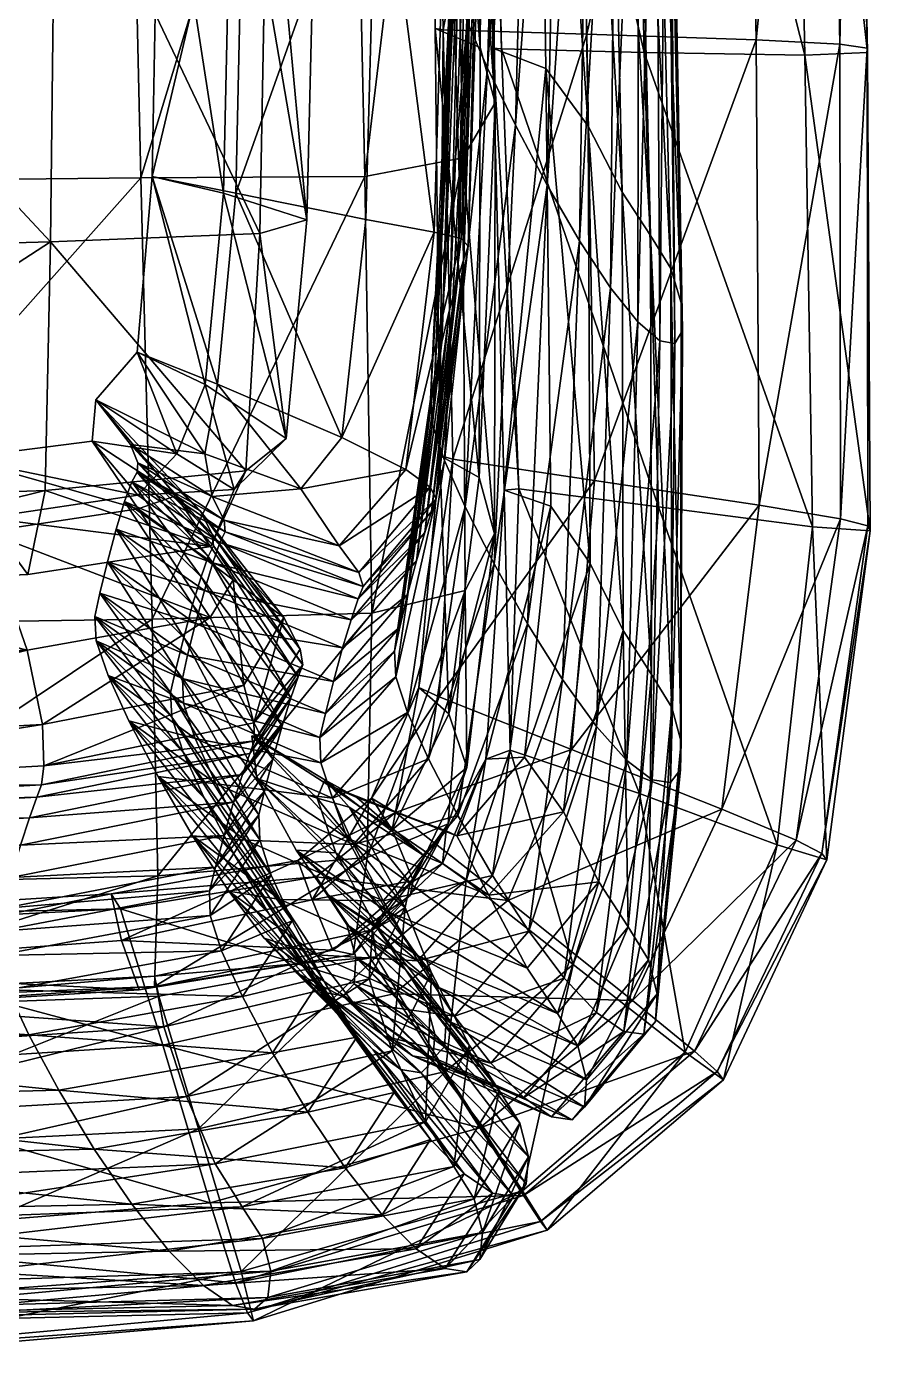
# Model space of a CAD drawing. Header units: centimetres. Extents: x -242 to 242, y -202 to 202.
# Drawn here: x 227.48 to 238.12, y -199.47 to -182.65 of the extents above; entities that cross this region are included whole.
import ezdxf

# ---------------------------------------------------------------- set-up
doc = ezdxf.new("R2010")
doc.units = ezdxf.units.CM
doc.layers.add('Box064', color=7, linetype='Continuous', true_color=0x94b11b)

msp = doc.modelspace()

# ---------------------------------------------------------------- meshes
at = {"layer": 'Box064', "color": 224, "true_color": 0x8a086e}
mesh = msp.add_polyface(dxfattribs=at)
corners = [(222.845, -171.303, -172.034), (222.744, -179.961, -172.074), (227.843, -179.838, -172.006), (227.944, -171.18, -171.958), (230.522, -179.78, -171.66), (230.623, -171.122, -171.608), (231.144, -179.724, -170.838), (231.244, -171.107, -170.783), (223.019, -158.762, -171.968), (228.118, -158.639, -171.878), (228.922, -184.555, 201.883), (228.723, -175.888, 202.561), (231.557, -175.871, 200.821), (231.747, -184.535, 200.428), (232.809, -175.646, 199.35), (223.738, -184.609, 203.32), (223.526, -175.938, 204.452), (231.308, -163.327, 201.112), (228.473, -163.341, 202.996), (232.604, -163.105, 199.549), (223.274, -163.39, 205.082), (233.262, -174.972, 198.268), (233.391, -183.606, 198.25), (233.101, -174.301, 197.594), (233.201, -182.909, 197.71), (233.234, -179.878, -161.779), (233.186, -180.036, -153.775), (233.305, -171.378, -153.719), (233.14, -179.797, -166.704), (233.344, -171.22, -161.723), (233.246, -171.14, -166.648), (232.786, -179.763, -169.355), (232.889, -171.106, -169.3), (232.005, -171.101, -170.015), (231.905, -179.719, -170.071), (232.947, -181.088, -110.351), (232.878, -181.499, -92.641), (233.081, -172.841, -92.585), (233.124, -172.431, -110.295), (233.031, -180.661, -127.091), (233.184, -172.004, -127.035), (233.114, -180.304, -141.889), (233.248, -171.646, -141.833), (233.289, -173.926, -39.453), (233.126, -173.472, -57.164), (232.88, -182.13, -57.22), (232.842, -181.807, -74.93), (233.069, -173.15, -74.874), (233.188, -162.434, 198.426), (233.397, -159.889, -110.201), (233.388, -160.3, -92.491), (233.409, -160.608, -74.78), (233.488, -160.931, -57.07), (232.511, -174.089, 197.347), (232.632, -182.671, 197.52), (232.576, -174.089, 197.369), (232.598, -161.564, 197.475), (232.649, -161.559, 197.491), (232.733, -182.684, 197.55), (234.377, -174.055, 197.503), (230.075, -179.609, -169.342), (229.157, -179.535, -168.387), (229.248, -171.119, -168.324), (230.17, -171.112, -169.282), (229.423, -158.658, -168.236), (230.231, -179.607, -169.189), (230.326, -171.11, -169.129), (230.5, -158.623, -169.04)]
mesh.append_faces([[corners[k] for k in face] for face in [(0, 1, 2), (2, 3, 0), (4, 5, 3), (3, 2, 4), (5, 4, 6), (6, 7, 5), (8, 0, 3), (9, 3, 5), (10, 11, 12), (13, 12, 14), (15, 16, 11), (17, 12, 11), (11, 18, 17), (12, 17, 19), (19, 14, 12), (16, 20, 18), (18, 11, 16), (14, 21, 22), (21, 23, 24), (25, 26, 27), (28, 25, 29), (29, 30, 28), (31, 32, 33), (33, 34, 31), (32, 31, 28), (28, 30, 32), (35, 36, 37), (37, 38, 35), (39, 35, 38), (38, 40, 39), (41, 39, 40), (40, 42, 41), (26, 41, 42), (43, 44, 45), (46, 45, 44), (44, 47, 46), (36, 46, 47), (47, 37, 36), (23, 21, 48), (21, 14, 19), (40, 38, 49), (38, 37, 50), (37, 47, 51), (47, 44, 52), (24, 23, 53), (54, 53, 55), (56, 53, 23), (57, 55, 53), (58, 55, 59), (60, 61, 62), (62, 63, 60), (6, 60, 63), (63, 7, 6), (63, 62, 64), (65, 34, 33), (33, 66, 65), (61, 65, 66), (66, 62, 61), (62, 66, 67)]], dxfattribs={"vtx2": -1, "color": 224})
mesh = msp.add_polyface(dxfattribs=at)
corners = [(234.589, -176.689, 31.388), (234.229, -175.986, 13.678), (234.045, -184.644, 13.622), (233.867, -175.229, -4.032), (233.646, -183.887, -4.088), (233.541, -174.511, -21.743), (233.296, -183.169, -21.799), (234.183, -162.688, -3.938), (234.489, -163.445, 13.772), (234.779, -164.148, 31.483), (235.03, -164.741, 49.193), (234.923, -177.282, 49.099), (233.91, -174.526, 191.049), (234.417, -175.247, 187.617), (234.564, -183.903, 187.673), (234.803, -176.075, 180.71), (234.993, -184.732, 180.682), (233.305, -171.378, -153.719), (233.344, -171.22, -161.723), (233.234, -179.878, -161.779), (233.248, -171.646, -141.833), (233.186, -180.036, -153.775), (233.289, -173.926, -39.453), (233.036, -182.583, -39.509), (234.385, -162.701, 187.733), (234.58, -163.533, 180.81), (234.061, -161.979, 191.182), (235.276, -164.931, 137.745), (235.372, -165.28, 120.035), (235.595, -177.821, 119.941), (235.547, -177.473, 137.651), (235.103, -164.499, 154.485), (235.398, -177.04, 154.391), (234.845, -164.082, 169.283), (235.14, -176.624, 169.189), (235.223, -165.17, 66.903), (235.205, -177.711, 66.809), (235.348, -165.412, 84.614), (235.419, -177.953, 84.52), (235.397, -165.444, 102.324), (235.551, -177.986, 102.23), (233.246, -171.14, -166.648), (233.531, -158.679, -161.629), (233.503, -158.837, -153.625), (233.464, -159.105, -141.739), (233.184, -172.004, -127.035), (233.426, -159.462, -126.941), (233.126, -173.472, -57.164), (233.656, -161.384, -39.359), (233.894, -161.97, -21.649), (237.739, -182.866, 196.596), (237.575, -174.025, 196.436), (237.925, -174.059, 195.16), (236.684, -182.813, 197.486), (236.512, -174.023, 197.332), (238.074, -161.503, 193.969), (237.918, -174.12, 193.847), (237.288, -161.588, 192.917), (237.115, -174.191, 192.794), (233.209, -174.296, 192.147), (233.41, -161.757, 192.285), (233.277, -174.294, 192.149), (233.362, -182.919, 192.301), (233.471, -182.925, 192.299), (233.464, -161.753, 192.285), (235.073, -174.254, 192.296), (235.254, -161.684, 192.426), (235.272, -182.971, 192.464), (237.3, -183.005, 192.981), (234.549, -182.741, 197.672), (234.377, -174.055, 197.503), (234.44, -161.495, 197.632), (232.576, -174.089, 197.369), (236.578, -161.427, 197.469), (238.087, -182.974, 194.033), (238.084, -182.916, 195.334), (237.668, -161.412, 196.57), (238.053, -161.441, 195.286)]
mesh.append_faces([[corners[k] for k in face] for face in [(0, 1, 2), (1, 3, 4), (3, 5, 6), (5, 3, 7), (8, 7, 3), (3, 1, 8), (9, 8, 1), (1, 0, 9), (10, 9, 0), (0, 11, 10), (12, 13, 14), (13, 15, 16), (17, 18, 19), (20, 17, 21), (5, 22, 23), (24, 25, 15), (15, 13, 24), (13, 12, 26), (27, 28, 29), (29, 30, 27), (31, 27, 30), (30, 32, 31), (33, 31, 32), (32, 34, 33), (25, 33, 34), (34, 15, 25), (35, 10, 11), (11, 36, 35), (37, 35, 36), (36, 38, 37), (39, 37, 38), (38, 40, 39), (28, 39, 40), (40, 29, 28), (41, 18, 42), (18, 17, 43), (17, 20, 44), (20, 45, 46), (47, 22, 48), (22, 5, 49), (50, 51, 52), (53, 54, 51), (55, 56, 52), (57, 58, 56), (26, 12, 59), (60, 59, 61), (62, 59, 12), (63, 61, 59), (64, 61, 65), (66, 65, 58), (67, 65, 61), (68, 58, 65), (69, 70, 54), (71, 70, 72), (73, 54, 70), (74, 56, 58), (75, 52, 56), (76, 51, 54), (77, 52, 51)]], dxfattribs={"vtx2": -1, "color": 224})
mesh = msp.add_polyface(dxfattribs=at)
corners = [(234.454, -185.347, 31.332), (234.845, -185.94, 49.043), (234.923, -177.282, 49.099), (234.589, -176.689, 31.388), (234.045, -184.644, 13.622), (233.646, -183.887, -4.088), (233.296, -183.169, -21.799), (233.014, -188.705, -21.827), (233.378, -189.423, -4.117), (234.229, -175.986, 13.678), (233.867, -175.229, -4.032), (233.391, -183.606, 198.25), (233.201, -182.909, 197.71), (233.19, -188.332, 197.885), (232.981, -184.301, 199.152), (233.381, -189.043, 198.222), (232.809, -175.646, 199.35), (233.262, -174.972, 198.268), (234.564, -183.903, 187.673), (234.993, -184.732, 180.682), (235.007, -190.265, 180.693), (234.031, -183.172, 191.186), (234.589, -189.42, 187.8), (233.91, -174.526, 191.049), (234.417, -175.247, 187.617), (235.35, -185.281, 169.133), (234.803, -176.075, 180.71), (235.14, -176.624, 169.189), (235.607, -185.698, 154.335), (235.398, -177.04, 154.391), (235.739, -186.13, 137.595), (235.547, -177.473, 137.651), (235.753, -186.479, 119.885), (235.595, -177.821, 119.941), (235.659, -186.643, 102.174), (235.551, -177.986, 102.23), (235.467, -186.611, 84.464), (235.419, -177.953, 84.52), (235.189, -186.369, 66.753), (235.205, -177.711, 66.809), (233.234, -179.878, -161.779), (233.14, -179.797, -166.704), (232.964, -185.32, -166.719), (233.051, -185.416, -161.807), (233.186, -180.036, -153.775), (232.997, -185.575, -153.804), (233.114, -180.304, -141.889), (233.036, -182.583, -39.509), (233.541, -174.511, -21.743), (232.88, -182.13, -57.22), (233.289, -173.926, -39.453), (237.925, -174.059, 195.16), (238.084, -182.916, 195.334), (237.739, -182.866, 196.596), (237.748, -188.855, 196.875), (236.721, -188.683, 197.753), (236.684, -182.813, 197.486), (237.575, -174.025, 196.436), (233.362, -182.919, 192.301), (233.504, -188.493, 192.556), (233.691, -188.475, 192.538), (233.471, -182.925, 192.299), (233.209, -174.296, 192.147), (233.277, -174.294, 192.149), (235.272, -182.971, 192.464), (235.452, -188.704, 192.74), (237.394, -188.956, 193.3), (237.3, -183.005, 192.981), (235.073, -174.254, 192.296), (234.549, -182.741, 197.672), (234.645, -188.372, 197.95), (232.856, -188.102, 197.837), (232.733, -182.684, 197.55), (234.377, -174.055, 197.503), (236.512, -174.023, 197.332), (237.115, -174.191, 192.794), (238.087, -182.974, 194.033), (238.124, -189.007, 194.355), (238.092, -188.944, 195.636), (237.918, -174.12, 193.847)]
mesh.append_faces([[corners[k] for k in face] for face in [(0, 1, 2), (2, 3, 0), (4, 0, 3), (5, 6, 7), (4, 5, 8), (5, 4, 9), (6, 5, 10), (11, 12, 13), (14, 11, 15), (11, 14, 16), (12, 11, 17), (18, 19, 20), (21, 18, 22), (18, 21, 23), (19, 18, 24), (25, 19, 26), (26, 27, 25), (28, 25, 27), (27, 29, 28), (30, 28, 29), (29, 31, 30), (32, 30, 31), (31, 33, 32), (34, 32, 33), (33, 35, 34), (36, 34, 35), (35, 37, 36), (38, 36, 37), (37, 39, 38), (1, 38, 39), (39, 2, 1), (40, 41, 42), (42, 43, 40), (44, 40, 43), (43, 45, 44), (46, 44, 45), (47, 6, 48), (49, 47, 50), (51, 52, 53), (54, 53, 52), (55, 56, 53), (57, 53, 56), (23, 21, 58), (59, 58, 21), (60, 61, 58), (62, 58, 61), (63, 61, 64), (65, 64, 61), (66, 67, 64), (68, 64, 67), (69, 70, 71), (71, 72, 69), (73, 69, 72), (74, 56, 69), (70, 69, 56), (75, 67, 76), (77, 76, 67), (78, 52, 76), (79, 76, 52)]], dxfattribs={"vtx2": -1, "color": 224})
mesh = msp.add_polyface(dxfattribs=at)
corners = [(222.744, -179.961, -172.074), (222.692, -185.499, -171.968), (227.779, -185.361, -171.907), (227.843, -179.838, -172.006), (222.662, -188.684, -171.595), (230.247, -188.25, -171.242), (230.421, -185.255, -171.573), (230.756, -187.84, -170.49), (231.016, -185.084, -170.77), (230.522, -179.78, -171.66), (231.144, -179.724, -170.838), (229.062, -190.12, 200.987), (228.922, -184.555, 201.883), (231.747, -184.535, 200.428), (231.557, -175.871, 200.821), (232.809, -175.646, 199.35), (232.981, -184.301, 199.152), (231.835, -190.045, 199.877), (228.723, -175.888, 202.561), (223.738, -184.609, 203.32), (223.909, -190.195, 201.919), (232.622, -185.238, -169.333), (232.786, -179.763, -169.355), (231.905, -179.719, -170.071), (231.761, -185.078, -170.019), (232.964, -185.32, -166.719), (233.14, -179.797, -166.704), (232.263, -188.232, -169.193), (231.455, -187.83, -169.786), (232.997, -185.575, -153.804), (233.051, -185.416, -161.807), (232.647, -188.602, -161.818), (232.572, -188.457, -166.692), (232.947, -181.088, -110.351), (233.031, -180.661, -127.091), (232.819, -186.2, -127.119), (232.718, -186.627, -110.379), (232.878, -181.499, -92.641), (232.631, -187.037, -92.669), (232.916, -185.843, -141.918), (233.114, -180.304, -141.889), (233.036, -182.583, -39.509), (232.88, -182.13, -57.22), (232.601, -187.667, -57.248), (232.751, -188.12, -39.538), (233.296, -183.169, -21.799), (232.842, -181.807, -74.93), (232.576, -187.345, -74.959), (232.632, -182.671, 197.52), (232.693, -188.054, 197.786), (233.19, -188.332, 197.885), (233.201, -182.909, 197.71), (232.511, -174.089, 197.347), (232.576, -174.089, 197.369), (232.733, -182.684, 197.55), (232.856, -188.102, 197.837), (229.732, -187.161, -169.093), (228.875, -186.753, -168.196), (229.062, -184.537, -168.365), (229.962, -184.747, -169.303), (230.075, -179.609, -169.342), (229.157, -179.535, -168.387), (230.231, -179.607, -169.189), (230.118, -184.746, -169.15), (229.888, -187.157, -168.94)]
mesh.append_faces([[corners[k] for k in face] for face in [(0, 1, 2), (2, 3, 0), (2, 1, 4), (5, 6, 2), (7, 8, 6), (6, 9, 3), (3, 2, 6), (9, 6, 8), (8, 10, 9), (11, 12, 13), (14, 13, 12), (15, 16, 13), (17, 13, 16), (18, 12, 19), (20, 19, 12), (21, 22, 23), (23, 24, 21), (22, 21, 25), (25, 26, 22), (25, 21, 27), (21, 24, 28), (29, 30, 31), (30, 25, 32), (33, 34, 35), (35, 36, 33), (37, 33, 36), (36, 38, 37), (29, 39, 40), (34, 40, 39), (39, 35, 34), (41, 42, 43), (43, 44, 41), (45, 41, 44), (46, 37, 38), (38, 47, 46), (42, 46, 47), (47, 43, 42), (48, 49, 50), (50, 51, 48), (52, 48, 51), (53, 54, 48), (49, 48, 54), (54, 55, 49), (56, 57, 58), (58, 59, 56), (59, 8, 7), (60, 10, 8), (8, 59, 60), (61, 60, 59), (59, 58, 61), (62, 61, 58), (58, 63, 62), (23, 62, 63), (63, 24, 23), (63, 64, 28), (28, 24, 63), (64, 63, 58), (58, 57, 64)]], dxfattribs={"vtx2": -1, "color": 224})
mesh = msp.add_polyface(dxfattribs=at)
corners = [(233.8, -190.179, 13.594), (233.378, -189.423, -4.117), (232.921, -192.599, -4.127), (233.014, -188.705, -21.827), (232.551, -191.883, -21.838), (234.454, -185.347, 31.332), (234.045, -184.644, 13.622), (234.24, -190.882, 31.304), (234.845, -185.94, 49.043), (234.668, -191.476, 49.015), (233.646, -183.887, -4.088), (233.763, -191.862, 191.589), (234.093, -188.693, 191.423), (234.589, -189.42, 187.8), (234.252, -192.55, 187.895), (235.007, -190.265, 180.693), (233.013, -189.757, 198.864), (233.381, -189.043, 198.222), (233.035, -191.991, 198.038), (232.806, -191.313, 197.922), (233.19, -188.332, 197.885), (233.391, -183.606, 198.25), (232.981, -184.301, 199.152), (234.564, -183.903, 187.673), (234.031, -183.172, 191.186), (235.35, -185.281, 169.133), (235.607, -185.698, 154.335), (235.62, -191.235, 154.307), (235.363, -190.819, 169.105), (234.993, -184.732, 180.682), (235.739, -186.13, 137.595), (235.753, -186.479, 119.885), (235.73, -192.015, 119.857), (235.739, -191.667, 137.567), (235.659, -186.643, 102.174), (235.467, -186.611, 84.464), (235.372, -192.147, 84.436), (235.603, -192.179, 102.146), (235.189, -186.369, 66.753), (235.053, -191.905, 66.725), (232.751, -188.12, -39.538), (233.296, -183.169, -21.799), (237.513, -193.075, 195.893), (238.092, -188.944, 195.636), (238.124, -189.007, 194.355), (237.575, -193.157, 194.639), (237.394, -188.956, 193.3), (238.084, -182.916, 195.334), (237.748, -188.855, 196.875), (237.739, -182.866, 196.596), (236.721, -188.683, 197.753), (233.504, -188.493, 192.556), (233.362, -182.919, 192.301), (233.691, -188.475, 192.538), (233.272, -191.885, 192.723), (233.579, -191.773, 192.669), (232.693, -188.054, 197.786), (233.471, -182.925, 192.299), (235.452, -188.704, 192.74), (235.272, -182.971, 192.464), (235.211, -192.321, 192.934), (236.949, -192.969, 193.573), (234.645, -188.372, 197.95), (234.353, -191.764, 198.151), (232.683, -191.1, 198.033), (232.856, -188.102, 197.837), (236.25, -192.519, 197.953), (236.684, -182.813, 197.486), (237.188, -192.909, 197.099), (237.3, -183.005, 192.981), (238.087, -182.974, 194.033)]
mesh.append_faces([[corners[k] for k in face] for face in [(0, 1, 2), (1, 3, 4), (5, 6, 0), (0, 7, 5), (8, 5, 7), (7, 9, 8), (3, 1, 10), (1, 0, 6), (11, 12, 13), (14, 13, 15), (16, 17, 18), (19, 18, 17), (17, 20, 19), (20, 17, 21), (17, 16, 22), (15, 13, 23), (13, 12, 24), (25, 26, 27), (27, 28, 25), (29, 25, 28), (28, 15, 29), (30, 31, 32), (32, 33, 30), (26, 30, 33), (33, 27, 26), (34, 35, 36), (36, 37, 34), (31, 34, 37), (37, 32, 31), (38, 8, 9), (9, 39, 38), (35, 38, 39), (39, 36, 35), (40, 3, 41), (42, 43, 44), (45, 44, 46), (47, 43, 48), (49, 48, 50), (24, 12, 51), (52, 51, 53), (51, 54, 55), (55, 53, 51), (54, 51, 12), (12, 11, 54), (19, 20, 56), (57, 53, 58), (59, 58, 46), (60, 58, 53), (53, 55, 60), (61, 46, 58), (62, 63, 64), (64, 65, 62), (63, 62, 50), (50, 66, 63), (67, 50, 62), (66, 50, 48), (68, 48, 43), (69, 46, 44), (70, 44, 43)]], dxfattribs={"vtx2": -1, "color": 224})
mesh = msp.add_polyface(dxfattribs=at)
corners = [(231.747, -184.535, 200.428), (231.835, -190.045, 199.877), (229.062, -190.12, 200.987), (232.981, -184.301, 199.152), (233.013, -189.757, 198.864), (231.776, -193.126, 199.11), (230.904, -190.849, -153.784), (230.966, -190.697, -161.739), (230.356, -191.657, -161.798), (230.929, -190.501, -166.502), (230.345, -191.43, -166.675), (230.725, -190.1, -168.795), (230.813, -191.112, -141.914), (230.296, -191.814, -153.794), (232.263, -188.232, -169.193), (232.572, -188.457, -166.692), (232.964, -185.32, -166.719), (231.455, -187.83, -169.786), (232.622, -185.238, -169.333), (230.939, -188.475, -169.157), (231.423, -189.194, -168.793), (231.672, -189.532, -166.507), (232.647, -188.602, -161.818), (232.589, -188.761, -153.814), (232.997, -185.575, -153.804), (233.051, -185.416, -161.807), (231.724, -189.71, -161.746), (231.662, -189.863, -153.79), (232.502, -189.029, -141.928), (232.397, -189.385, -127.13), (232.819, -186.2, -127.119), (232.916, -185.843, -141.918), (231.573, -190.128, -141.92), (231.465, -190.483, -127.122), (232.286, -189.811, -110.39), (232.188, -190.22, -92.68), (232.631, -187.037, -92.669), (232.718, -186.627, -110.379), (231.351, -190.905, -110.382), (231.249, -191.311, -92.672), (232.123, -190.526, -74.969), (232.139, -190.847, -57.259), (232.601, -187.667, -57.248), (232.576, -187.345, -74.959), (231.18, -191.614, -74.961), (232.286, -191.299, -39.548), (232.551, -191.883, -21.838), (233.014, -188.705, -21.827), (232.751, -188.12, -39.538), (232.693, -188.054, 197.786), (232.428, -190.982, 197.938), (232.806, -191.313, 197.922), (232.856, -188.102, 197.837), (232.683, -191.1, 198.033), (229.82, -188.574, -167.99), (229.971, -188.87, -166.046), (229.888, -187.157, -168.94), (229.918, -189.152, -153.715), (229.985, -189.017, -161.527), (229.722, -189.759, -127.094), (229.828, -189.408, -141.892), (229.511, -190.574, -92.644), (229.61, -190.175, -110.354), (229.445, -190.871, -74.933)]
mesh.append_faces([[corners[k] for k in face] for face in [(0, 1, 2), (3, 4, 1), (5, 1, 4), (6, 7, 8), (7, 9, 10), (10, 9, 11), (12, 6, 13), (14, 15, 16), (17, 14, 18), (14, 17, 19), (19, 20, 14), (15, 14, 20), (20, 21, 15), (22, 23, 24), (15, 22, 25), (22, 15, 21), (21, 26, 22), (23, 22, 26), (26, 27, 23), (28, 29, 30), (30, 31, 28), (23, 28, 31), (31, 24, 23), (28, 23, 27), (27, 32, 28), (29, 28, 32), (32, 33, 29), (34, 35, 36), (36, 37, 34), (29, 34, 37), (37, 30, 29), (34, 29, 33), (33, 38, 34), (35, 34, 38), (38, 39, 35), (40, 41, 42), (42, 43, 40), (35, 40, 43), (43, 36, 35), (40, 35, 39), (39, 44, 40), (41, 40, 44), (45, 46, 47), (47, 48, 45), (41, 45, 48), (48, 42, 41), (49, 50, 51), (50, 49, 52), (52, 53, 50), (54, 20, 19), (55, 21, 20), (19, 17, 56), (57, 27, 26), (58, 26, 21), (59, 33, 32), (60, 32, 27), (61, 39, 38), (62, 38, 33), (63, 44, 39)]], dxfattribs={"vtx2": -1, "color": 224})
mesh = msp.add_polyface(dxfattribs=at)
corners = [(227.714, -188.497, -171.546), (222.662, -188.684, -171.595), (222.57, -189.771, -170.726), (227.494, -189.555, -170.7), (227.779, -185.361, -171.907), (230.247, -188.25, -171.242), (229.802, -189.204, -170.458), (228.922, -184.555, 201.883), (229.062, -190.12, 200.987), (223.909, -190.195, 201.919), (229.797, -190.098, -169.765), (227.485, -190.511, -169.96), (227.681, -191.449, -169.298), (222.627, -191.717, -169.284), (222.56, -190.745, -169.971), (226.623, -188.089, -168.157), (226.965, -188.844, -169.146), (222.329, -189.019, -169.13), (229.375, -188.035, -168.925), (228.351, -187.355, -167.683), (228.875, -186.753, -168.196), (228.883, -188.556, -169.01), (228.307, -187.875, -168.085), (229.837, -189.196, -161.526), (228.875, -188.265, -161.38), (228.883, -188.149, -165.747), (229.771, -189.329, -153.714), (228.805, -188.387, -153.664), (228.885, -188.73, -168.868), (226.964, -189.018, -169.005), (229.363, -188.564, -168.543), (229.67, -188.755, -167.993), (228.789, -187.915, -167.488), (229.822, -189.05, -166.046), (222.328, -189.191, -168.989), (222.171, -188.226, -168.115), (229.462, -190.352, -110.353), (228.502, -189.398, -110.335), (228.611, -188.986, -127.075), (229.574, -189.936, -127.093), (229.362, -190.75, -92.643), (228.405, -189.793, -92.625), (229.68, -189.585, -141.891), (228.715, -188.638, -141.873), (229.456, -191.799, -39.511), (228.507, -190.831, -39.493), (228.359, -190.392, -57.204), (229.31, -191.357, -57.222), (229.295, -191.046, -74.932), (228.342, -190.085, -74.914), (229.727, -188.035, -168.555), (229.82, -188.574, -167.99), (229.828, -189.408, -141.892), (229.918, -189.152, -153.715), (229.61, -190.175, -110.354), (229.511, -190.574, -92.644), (229.722, -189.759, -127.094), (229.445, -190.871, -74.933), (229.46, -191.182, -57.223), (229.606, -191.624, -39.513)]
mesh.append_faces([[corners[k] for k in face] for face in [(0, 1, 2), (2, 3, 0), (1, 0, 4), (4, 0, 5), (0, 3, 6), (7, 8, 9), (10, 11, 12), (13, 12, 11), (11, 14, 13), (15, 16, 17), (16, 3, 2), (18, 19, 20), (16, 21, 6), (6, 3, 16), (21, 16, 15), (15, 22, 21), (18, 21, 22), (22, 19, 18), (23, 24, 25), (26, 27, 24), (28, 22, 15), (15, 29, 28), (10, 28, 29), (29, 11, 10), (22, 28, 30), (30, 19, 22), (31, 32, 19), (19, 30, 31), (33, 25, 32), (34, 14, 11), (11, 29, 34), (29, 15, 35), (36, 37, 38), (38, 39, 36), (37, 36, 40), (40, 41, 37), (42, 43, 27), (39, 38, 43), (44, 45, 46), (46, 47, 44), (48, 49, 41), (41, 40, 48), (49, 48, 47), (47, 46, 49), (50, 19, 32), (51, 32, 25), (20, 19, 50), (52, 43, 38), (53, 27, 43), (54, 37, 41), (41, 55, 54), (56, 38, 37), (57, 49, 46), (46, 58, 57), (49, 57, 55), (55, 41, 49), (45, 59, 58), (58, 46, 45)]], dxfattribs={"vtx2": -1, "color": 224})
mesh = msp.add_polyface(dxfattribs=at)
corners = [(229.802, -189.204, -170.458), (230.247, -188.25, -171.242), (227.714, -188.497, -171.546), (230.097, -188.483, -170.016), (230.756, -187.84, -170.49), (230.421, -185.255, -171.573), (229.134, -193.358, 199.899), (229.062, -190.12, 200.987), (231.835, -190.045, 199.877), (230.345, -191.43, -166.675), (230.356, -191.657, -161.798), (230.966, -190.697, -161.739), (230.221, -190.954, -169.182), (230.725, -190.1, -168.795), (230.085, -189.623, -169.152), (229.797, -190.098, -169.765), (227.681, -191.449, -169.298), (229.732, -187.161, -169.093), (229.375, -188.035, -168.925), (228.875, -186.753, -168.196), (229.962, -184.747, -169.303), (228.883, -188.556, -169.01), (228.883, -188.149, -165.747), (229.822, -189.05, -166.046), (229.837, -189.196, -161.526), (230.929, -190.501, -166.502), (230.904, -190.849, -153.784), (229.771, -189.329, -153.714), (228.875, -188.265, -161.38), (228.885, -188.73, -168.868), (229.363, -188.564, -168.543), (229.67, -188.755, -167.993), (228.789, -187.915, -167.488), (230.586, -191.885, -110.376), (229.462, -190.352, -110.353), (229.574, -189.936, -127.093), (230.704, -191.465, -127.115), (230.481, -192.288, -92.665), (229.362, -190.75, -92.643), (228.805, -188.387, -153.664), (229.68, -189.585, -141.891), (230.813, -191.112, -141.914), (228.715, -188.638, -141.873), (230.939, -188.475, -169.157), (229.727, -188.035, -168.555), (229.82, -188.574, -167.99), (229.971, -188.87, -166.046), (231.423, -189.194, -168.793), (229.888, -187.157, -168.94), (229.985, -189.017, -161.527), (229.918, -189.152, -153.715), (231.724, -189.71, -161.746), (231.672, -189.532, -166.507), (228.611, -188.986, -127.075), (229.722, -189.759, -127.094), (229.828, -189.408, -141.892), (231.573, -190.128, -141.92), (231.662, -189.863, -153.79), (231.351, -190.905, -110.382), (229.61, -190.175, -110.354), (229.511, -190.574, -92.644), (231.465, -190.483, -127.122), (228.502, -189.398, -110.335), (231.18, -191.614, -74.961), (229.445, -190.871, -74.933), (229.46, -191.182, -57.223), (231.249, -191.311, -92.672)]
mesh.append_faces([[corners[k] for k in face] for face in [(0, 1, 2), (1, 0, 3), (3, 4, 1), (5, 1, 4), (6, 7, 8), (9, 10, 11), (12, 13, 14), (14, 15, 12), (16, 12, 15), (13, 12, 9), (17, 4, 3), (3, 18, 17), (19, 17, 18), (4, 17, 20), (21, 18, 3), (3, 0, 21), (22, 23, 24), (11, 24, 23), (23, 25, 11), (24, 11, 26), (26, 27, 24), (28, 24, 27), (29, 15, 14), (14, 30, 29), (13, 31, 30), (30, 14, 13), (31, 13, 25), (25, 23, 31), (32, 31, 23), (33, 34, 35), (35, 36, 33), (37, 38, 34), (39, 27, 40), (41, 40, 27), (27, 26, 41), (40, 41, 36), (36, 35, 40), (42, 40, 35), (43, 44, 45), (32, 45, 44), (22, 46, 45), (47, 45, 46), (48, 44, 43), (44, 48, 19), (49, 28, 39), (39, 50, 49), (51, 49, 50), (52, 46, 49), (28, 49, 46), (46, 22, 28), (53, 54, 55), (56, 55, 54), (57, 50, 55), (42, 55, 50), (58, 59, 60), (61, 54, 59), (62, 59, 54), (63, 64, 65), (66, 60, 64)]], dxfattribs={"vtx2": -1, "color": 224})
mesh = msp.add_polyface(dxfattribs=at)
corners = [(232.921, -192.599, -4.127), (233.356, -193.355, 13.583), (233.8, -190.179, 13.594), (232.551, -191.883, -21.838), (233.378, -189.423, -4.117), (233.814, -194.058, 31.294), (234.263, -194.651, 49.004), (234.668, -191.476, 49.015), (234.24, -190.882, 31.304), (232.415, -194.429, 13.591), (232.879, -195.13, 31.302), (234.252, -192.55, 187.895), (233.312, -193.603, 187.893), (232.909, -192.854, 191.636), (233.763, -191.862, 191.589), (234.589, -189.42, 187.8), (235.007, -190.265, 180.693), (234.7, -193.435, 180.708), (233.796, -194.521, 180.684), (233.035, -191.991, 198.038), (232.797, -192.701, 198.397), (233.013, -189.757, 198.864), (235.436, -194.847, 137.556), (235.324, -194.416, 154.296), (235.62, -191.235, 154.307), (235.739, -191.667, 137.567), (235.414, -195.194, 119.846), (235.73, -192.015, 119.857), (235.068, -194.001, 169.094), (235.363, -190.819, 169.105), (234.177, -195.094, 169.078), (234.671, -195.081, 66.715), (235.014, -195.323, 84.425), (235.372, -192.147, 84.436), (235.053, -191.905, 66.725), (235.268, -195.357, 102.135), (235.603, -192.179, 102.146), (236.19, -195.826, 196.127), (237.513, -193.075, 195.893), (237.575, -193.157, 194.639), (238.124, -189.007, 194.355), (237.394, -188.956, 193.3), (236.949, -192.969, 193.573), (236.272, -195.93, 194.891), (233.272, -191.885, 192.723), (232.774, -192.789, 192.841), (232.728, -193.202, 192.761), (233.024, -193.417, 192.748), (233.579, -191.773, 192.669), (234.375, -194.477, 193.097), (235.211, -192.321, 192.934), (235.788, -195.581, 193.811), (235.452, -188.704, 192.74), (232.766, -195.828, 193.279), (232.111, -194.845, 198.458), (233.549, -193.67, 198.309), (235.124, -194.932, 198.135), (234.353, -191.764, 198.151), (232.134, -192.561, 198.166), (232.683, -191.1, 198.033), (236.25, -192.519, 197.953), (237.188, -192.909, 197.099), (235.906, -195.572, 197.308), (237.748, -188.855, 196.875), (238.092, -188.944, 195.636), (232.021, -193.802, 180.573)]
mesh.append_faces([[corners[k] for k in face] for face in [(0, 1, 2), (3, 0, 4), (5, 6, 7), (7, 8, 5), (1, 5, 8), (8, 2, 1), (5, 1, 9), (9, 10, 5), (11, 12, 13), (13, 14, 11), (15, 11, 14), (16, 17, 11), (12, 11, 17), (17, 18, 12), (19, 20, 21), (22, 23, 24), (24, 25, 22), (26, 22, 25), (25, 27, 26), (28, 17, 16), (16, 29, 28), (23, 28, 29), (29, 24, 23), (17, 28, 30), (30, 18, 17), (31, 32, 33), (33, 34, 31), (6, 31, 34), (34, 7, 6), (35, 26, 27), (27, 36, 35), (32, 35, 36), (36, 33, 32), (37, 38, 39), (40, 39, 38), (41, 42, 39), (43, 39, 42), (44, 14, 13), (13, 45, 44), (46, 44, 45), (44, 46, 47), (47, 48, 44), (49, 50, 48), (48, 47, 49), (50, 49, 51), (51, 42, 50), (52, 50, 42), (53, 49, 47), (54, 55, 56), (57, 55, 58), (58, 59, 57), (55, 57, 60), (60, 56, 55), (61, 62, 56), (56, 60, 61), (63, 61, 60), (64, 38, 61), (62, 61, 38), (65, 18, 30)]], dxfattribs={"vtx2": -1, "color": 224})
mesh = msp.add_polyface(dxfattribs=at)
corners = [(232.921, -192.599, -4.127), (232.551, -191.883, -21.838), (231.603, -192.961, -21.83), (231.976, -193.675, -4.119), (233.356, -193.355, 13.583), (232.415, -194.429, 13.591), (233.013, -189.757, 198.864), (232.797, -192.701, 198.397), (231.776, -193.126, 199.11), (231.601, -194.352, 198.436), (232.318, -193.608, 198.197), (231.343, -194.294, 198.162), (232.355, -193.418, 197.938), (232.09, -192.779, 197.956), (231.082, -193.662, 198.124), (233.035, -191.991, 198.038), (232.806, -191.313, 197.922), (232.286, -191.299, -39.548), (232.139, -190.847, -57.259), (231.193, -191.932, -57.251), (231.338, -192.38, -39.54), (232.774, -192.789, 192.841), (232.494, -193.105, 192.816), (232.728, -193.202, 192.761), (231.843, -194.038, 192.933), (231.888, -194.378, 192.91), (233.024, -193.417, 192.748), (232.319, -193.452, 192.907), (232.257, -193.757, 191.719), (231.803, -194.656, 191.843), (231.832, -192.379, 198.04), (230.902, -193.165, 198.153), (232.134, -192.561, 198.166), (232.428, -190.982, 197.938), (232.683, -191.1, 198.033), (232.766, -195.828, 193.279), (233.549, -193.67, 198.309), (232.111, -194.845, 198.458), (231.133, -193.37, 198.261), (230.679, -193.657, 13.619), (232.589, -194.584, 187.949), (231.38, -193.067, 187.74), (231.876, -193.98, 180.577), (231.146, -192.379, 191.482), (232.261, -194.54, 169.035), (231.263, -193.587, 169.005), (231.52, -193.973, 154.315), (232.517, -194.935, 154.309), (231.633, -194.387, 137.611), (233.312, -193.603, 187.893), (231.525, -192.885, 187.729), (231.28, -192.209, 191.466), (232.909, -192.854, 191.636), (233.796, -194.521, 180.684), (232.021, -193.802, 180.573), (232.773, -195.178, 137.592), (230.879, -193.036, 180.497), (232.405, -194.364, 169.034), (234.177, -195.094, 169.078), (232.661, -194.759, 154.308), (231.647, -192.369, 192.749), (231.24, -192.149, 192.683), (231.55, -192.494, 192.763)]
mesh.append_faces([[corners[k] for k in face] for face in [(0, 1, 2), (2, 3, 0), (4, 0, 3), (3, 5, 4), (6, 7, 8), (9, 8, 7), (7, 10, 9), (11, 9, 10), (10, 12, 11), (12, 13, 14), (15, 16, 13), (13, 12, 15), (7, 15, 12), (12, 10, 7), (17, 18, 19), (19, 20, 17), (1, 17, 20), (20, 2, 1), (21, 22, 23), (24, 25, 26), (26, 23, 24), (27, 24, 23), (23, 22, 27), (24, 27, 28), (28, 29, 24), (14, 13, 30), (31, 30, 32), (33, 30, 13), (13, 16, 33), (30, 33, 34), (34, 32, 30), (26, 25, 35), (36, 37, 38), (38, 32, 36), (39, 5, 3), (40, 41, 42), (41, 40, 28), (28, 43, 41), (44, 45, 46), (46, 47, 44), (45, 44, 42), (47, 46, 48), (49, 50, 51), (51, 52, 49), (50, 49, 53), (53, 54, 50), (55, 48, 46), (56, 54, 57), (58, 57, 54), (45, 57, 59), (59, 46, 45), (60, 21, 52), (52, 51, 60), (60, 61, 22), (22, 21, 60), (62, 27, 22), (22, 61, 62), (62, 43, 28), (28, 27, 62)]], dxfattribs={"vtx2": -1, "color": 224})
mesh = msp.add_polyface(dxfattribs=at)
corners = [(231.776, -193.126, 199.11), (231.601, -194.352, 198.436), (229.095, -194.755, 198.97), (231.835, -190.045, 199.877), (229.134, -193.358, 199.899), (230.356, -191.657, -161.798), (230.296, -191.814, -153.794), (230.904, -190.849, -153.784), (229.971, -192.848, -110.37), (229.863, -193.248, -92.66), (230.481, -192.288, -92.665), (230.586, -191.885, -110.376), (230.091, -192.43, -127.11), (230.704, -191.465, -127.115), (230.204, -192.078, -141.908), (230.813, -191.112, -141.914), (230.829, -193.928, -21.823), (230.564, -193.35, -39.534), (229.938, -194.303, -39.528), (229.796, -193.859, -57.239), (230.42, -192.904, -57.244), (230.409, -192.588, -74.955), (229.787, -193.547, -74.949), (231.343, -194.294, 198.162), (231.082, -193.662, 198.124), (228.675, -194.176, 198.422), (232.355, -193.418, 197.938), (231.18, -191.614, -74.961), (231.193, -191.932, -57.251), (232.139, -190.847, -57.259), (230.902, -193.165, 198.153), (231.832, -192.379, 198.04), (232.134, -192.561, 198.166), (231.133, -193.37, 198.261), (228.545, -193.586, 198.365), (228.666, -193.776, 198.435), (232.111, -194.845, 198.458), (230.99, -194.529, 31.331), (230.03, -193.551, 31.348), (229.574, -192.853, 13.638), (230.53, -193.831, 13.62), (231.204, -194.64, -4.113), (230.093, -193.081, -4.09), (229.721, -192.373, -21.801), (231.646, -195.392, 13.598), (230.679, -193.657, 13.619), (230.242, -192.907, -4.092), (231.976, -193.675, -4.119), (231.603, -192.961, -21.83), (229.871, -192.199, -21.802), (231.138, -194.356, 31.329), (230.475, -194.143, 49.059), (232.415, -194.429, 13.591), (229.462, -190.352, -110.353), (229.31, -191.357, -57.222), (229.456, -191.799, -39.511), (229.362, -190.75, -92.643), (231.38, -193.067, 187.74), (230.384, -192.129, 187.609), (230.879, -193.036, 180.497), (231.876, -193.98, 180.577), (231.146, -192.379, 191.482), (230.322, -191.592, 191.337), (231.263, -193.587, 169.005), (231.525, -192.885, 187.729), (231.28, -192.209, 191.466), (232.021, -193.802, 180.573), (232.405, -194.364, 169.034), (229.46, -191.182, -57.223), (231.338, -192.38, -39.54), (229.606, -191.624, -39.513), (231.24, -192.149, 192.683), (231.647, -192.369, 192.749), (231.55, -192.494, 192.763)]
mesh.append_faces([[corners[k] for k in face] for face in [(0, 1, 2), (3, 0, 4), (5, 6, 7), (8, 9, 10), (10, 11, 8), (12, 8, 11), (11, 13, 12), (14, 12, 13), (13, 15, 14), (6, 14, 15), (16, 17, 18), (19, 18, 17), (17, 20, 19), (20, 21, 22), (21, 10, 9), (23, 24, 25), (24, 23, 26), (27, 28, 29), (25, 24, 30), (31, 30, 24), (32, 33, 30), (34, 30, 33), (35, 33, 36), (37, 38, 39), (39, 40, 37), (41, 42, 43), (43, 16, 41), (44, 40, 42), (39, 45, 46), (47, 46, 45), (46, 47, 48), (48, 49, 46), (50, 38, 51), (52, 45, 50), (38, 50, 45), (45, 39, 38), (53, 11, 10), (54, 20, 17), (55, 17, 16), (56, 10, 21), (57, 58, 59), (59, 60, 57), (58, 57, 61), (61, 62, 58), (60, 59, 63), (64, 58, 62), (62, 65, 64), (58, 64, 66), (66, 59, 58), (67, 63, 59), (68, 28, 27), (69, 70, 49), (49, 48, 69), (70, 69, 28), (28, 68, 70), (71, 72, 65), (65, 62, 71), (61, 73, 71), (71, 62, 61)]], dxfattribs={"vtx2": -1, "color": 224})
mesh = msp.add_polyface(dxfattribs=at)
corners = [(229.095, -194.755, 198.97), (229.134, -193.358, 199.899), (231.776, -193.126, 199.11), (224.034, -193.486, 200.485), (223.909, -190.195, 201.919), (229.062, -190.12, 200.987), (224.059, -194.963, 199.374), (230.356, -191.657, -161.798), (230.345, -191.43, -166.675), (227.695, -191.97, -166.678), (227.669, -192.212, -161.764), (230.296, -191.814, -153.794), (227.608, -192.367, -153.76), (230.221, -190.954, -169.182), (227.681, -191.449, -169.298), (222.627, -191.717, -169.284), (222.605, -192.253, -166.626), (222.567, -192.499, -161.699), (222.506, -192.651, -153.696), (229.971, -192.848, -110.37), (230.091, -192.43, -127.11), (227.402, -192.973, -127.076), (227.28, -193.381, -110.336), (229.863, -193.248, -92.66), (227.17, -193.771, -92.625), (230.204, -192.078, -141.908), (227.515, -192.627, -141.874), (222.413, -192.904, -141.81), (222.299, -193.237, -127.011), (222.176, -193.628, -110.272), (229.787, -193.547, -74.949), (227.093, -194.059, -74.915), (229.796, -193.859, -57.239), (227.099, -194.362, -57.205), (230.42, -192.904, -57.244), (230.409, -192.588, -74.955), (222.065, -193.997, -92.561), (228.545, -193.586, 198.365), (223.671, -193.887, 198.761), (223.759, -194.536, 198.849), (228.675, -194.176, 198.422), (228.666, -193.776, 198.435), (223.721, -194.026, 198.802), (230.902, -193.165, 198.153), (231.133, -193.37, 198.261), (230.093, -193.081, -4.09), (229.141, -192.106, -4.073), (228.771, -191.401, -21.783), (229.721, -192.373, -21.801), (230.53, -193.831, 13.62), (229.574, -192.853, 13.638), (230.242, -192.907, -4.092), (229.871, -192.199, -21.802), (230.564, -193.35, -39.534), (229.456, -191.799, -39.511), (229.31, -191.357, -57.222), (230.829, -193.928, -21.823), (228.507, -190.831, -39.493), (229.295, -191.046, -74.932), (229.362, -190.75, -92.643), (229.606, -191.624, -39.513)]
mesh.append_faces([[corners[k] for k in face] for face in [(0, 1, 2), (3, 4, 5), (5, 1, 3), (6, 3, 1), (7, 8, 9), (9, 10, 7), (11, 7, 10), (10, 12, 11), (13, 14, 9), (9, 8, 13), (14, 15, 16), (16, 9, 14), (17, 18, 12), (12, 10, 17), (16, 17, 10), (10, 9, 16), (19, 20, 21), (21, 22, 19), (23, 19, 22), (22, 24, 23), (25, 11, 12), (12, 26, 25), (20, 25, 26), (26, 21, 20), (27, 28, 21), (21, 26, 27), (18, 27, 26), (26, 12, 18), (24, 22, 29), (22, 21, 28), (30, 23, 24), (24, 31, 30), (32, 30, 31), (31, 33, 32), (30, 32, 34), (23, 30, 35), (31, 24, 36), (37, 38, 39), (39, 40, 37), (38, 37, 41), (41, 42, 38), (43, 37, 40), (44, 41, 37), (45, 46, 47), (47, 48, 45), (46, 45, 49), (49, 50, 46), (51, 46, 50), (46, 51, 52), (52, 47, 46), (53, 54, 55), (56, 48, 54), (57, 54, 48), (48, 47, 57), (35, 58, 59), (58, 35, 34), (34, 55, 58), (60, 57, 47), (47, 52, 60)]], dxfattribs={"vtx2": -1, "color": 224})
mesh = msp.add_polyface(dxfattribs=at)
corners = [(234.263, -194.651, 49.004), (233.814, -194.058, 31.294), (232.879, -195.13, 31.302), (233.335, -195.723, 49.012), (233.068, -195.5, 180.703), (233.447, -196.071, 169.085), (232.871, -197.027, 169.114), (233.126, -197.434, 154.316), (233.703, -196.478, 154.305), (233.232, -197.858, 137.576), (233.811, -196.902, 137.571), (233.198, -198.198, 119.866), (233.781, -197.244, 119.861), (233.034, -198.353, 102.155), (233.623, -197.402, 102.15), (232.76, -198.313, 84.445), (233.356, -197.363, 84.44), (235.436, -194.847, 137.556), (235.414, -195.194, 119.846), (234.516, -196.275, 119.854), (234.543, -195.931, 137.564), (235.324, -194.416, 154.296), (234.433, -195.504, 154.298), (235.068, -194.001, 169.094), (234.177, -195.094, 169.078), (234.671, -195.081, 66.715), (233.751, -196.154, 66.723), (235.014, -195.323, 84.425), (234.102, -196.398, 84.433), (235.268, -195.357, 102.135), (234.363, -196.435, 102.143), (233.747, -197.391, 197.545), (235.906, -195.572, 197.308), (236.19, -195.826, 196.127), (233.965, -197.719, 196.361), (233.196, -196.536, 198.35), (235.124, -194.932, 198.135), (237.575, -193.157, 194.639), (236.272, -195.93, 194.891), (236.949, -192.969, 193.573), (235.788, -195.581, 193.811), (234.375, -194.477, 193.097), (232.766, -195.828, 193.279), (233.735, -197.33, 194.022), (232.111, -194.845, 198.458), (234.048, -197.83, 195.118), (237.513, -193.075, 195.893), (232.517, -194.935, 154.309), (232.629, -195.354, 137.593), (232.605, -195.692, 119.883), (232.199, -195.803, 84.462), (232.456, -195.845, 102.172), (232.773, -195.178, 137.592), (232.661, -194.759, 154.308), (232.75, -195.517, 119.882), (232.405, -194.364, 169.034), (232.346, -195.629, 84.461), (232, -195.381, 66.75), (232.601, -195.671, 102.171)]
mesh.append_faces([[corners[k] for k in face] for face in [(0, 1, 2), (2, 3, 0), (4, 5, 6), (7, 6, 5), (5, 8, 7), (9, 7, 8), (8, 10, 9), (11, 9, 10), (10, 12, 11), (13, 11, 12), (12, 14, 13), (15, 13, 14), (14, 16, 15), (17, 18, 19), (19, 20, 17), (21, 17, 20), (20, 22, 21), (23, 21, 22), (22, 24, 23), (25, 0, 3), (3, 26, 25), (27, 25, 26), (26, 28, 27), (29, 27, 28), (28, 30, 29), (18, 29, 30), (30, 19, 18), (31, 32, 33), (33, 34, 31), (32, 31, 35), (35, 36, 32), (37, 38, 33), (39, 40, 38), (41, 42, 43), (43, 40, 41), (36, 35, 44), (45, 38, 40), (40, 43, 45), (38, 45, 34), (34, 33, 38), (46, 33, 32), (47, 8, 5), (10, 48, 49), (49, 12, 10), (48, 10, 8), (50, 16, 14), (51, 14, 12), (20, 52, 53), (53, 22, 20), (52, 20, 19), (19, 54, 52), (55, 24, 22), (22, 53, 55), (56, 28, 26), (57, 26, 3), (30, 58, 54), (54, 19, 30), (58, 30, 28), (28, 56, 58)]], dxfattribs={"vtx2": -1, "color": 224})
mesh = msp.add_polyface(dxfattribs=at)
corners = [(231.499, -197.04, 31.314), (231.026, -196.341, 13.603), (228.332, -196.807, 13.637), (228.808, -197.502, 31.348), (231.967, -197.633, 49.024), (229.278, -198.093, 49.058), (232.115, -196.093, 31.308), (230.58, -195.59, -4.107), (230.203, -194.88, -21.818), (227.507, -195.363, -21.784), (227.884, -196.064, -4.073), (231.646, -195.392, 13.598), (231.204, -194.64, -4.113), (230.829, -193.928, -21.823), (229.938, -194.303, -39.528), (229.796, -193.859, -57.239), (227.099, -194.362, -57.205), (227.241, -194.796, -39.494), (228.675, -194.176, 198.422), (228.9, -194.797, 198.551), (231.343, -194.294, 198.162), (231.601, -194.352, 198.436), (229.095, -194.755, 198.97), (232.09, -195.568, 188.065), (232.51, -196.462, 180.766), (229.859, -196.991, 180.822), (229.498, -196.144, 188.189), (231.803, -194.656, 191.843), (229.212, -195.263, 192.046), (230.454, -197.932, 154.35), (230.559, -198.347, 137.611), (225.462, -198.499, 137.675), (230.523, -198.679, 119.9), (225.425, -198.815, 119.964), (230.199, -197.534, 169.149), (232.871, -197.027, 169.114), (233.232, -197.858, 137.576), (233.126, -197.434, 154.316), (230.079, -198.779, 84.479), (230.356, -198.826, 102.19), (233.034, -198.353, 102.155), (233.198, -198.198, 119.866), (232.396, -198.065, 66.734), (229.711, -198.527, 66.769), (232.76, -198.313, 84.445), (233.965, -197.719, 196.361), (230.266, -198.869, 196.662), (230.117, -198.492, 197.865), (233.747, -197.391, 197.545), (229.794, -197.485, 198.657), (231.843, -194.038, 192.933), (229.095, -194.622, 193.192), (231.888, -194.378, 192.91), (229.146, -194.876, 193.181), (229.649, -196.55, 193.547), (232.766, -195.828, 193.279), (230.187, -198.348, 194.287), (232.111, -194.845, 198.458), (229.197, -195.494, 198.69), (228.666, -193.776, 198.435), (233.196, -196.536, 198.35), (233.735, -197.33, 194.022), (230.341, -198.971, 195.397), (234.048, -197.83, 195.118), (230.99, -194.529, 31.331), (230.53, -193.831, 13.62), (230.03, -193.551, 31.348), (231.442, -195.122, 49.041), (230.475, -194.143, 49.059), (230.093, -193.081, -4.09), (231.589, -194.949, 49.04), (231.138, -194.356, 31.329), (231.853, -195.555, 66.752), (230.88, -194.576, 66.769), (232.199, -195.803, 84.462), (231.22, -194.827, 84.48), (232, -195.381, 66.75)]
mesh.append_faces([[corners[k] for k in face] for face in [(0, 1, 2), (2, 3, 0), (4, 0, 3), (3, 5, 4), (1, 0, 6), (7, 8, 9), (1, 7, 10), (10, 2, 1), (7, 1, 11), (11, 12, 7), (8, 7, 12), (12, 13, 8), (14, 15, 16), (8, 14, 17), (14, 8, 13), (18, 19, 20), (21, 20, 19), (19, 22, 21), (23, 24, 25), (25, 26, 23), (27, 23, 26), (26, 28, 27), (29, 30, 31), (30, 32, 33), (29, 34, 35), (34, 25, 24), (32, 30, 36), (30, 29, 37), (38, 39, 40), (39, 32, 41), (42, 4, 5), (5, 43, 42), (43, 38, 44), (45, 46, 47), (48, 47, 49), (50, 27, 28), (28, 51, 50), (52, 50, 51), (51, 53, 52), (54, 55, 52), (52, 53, 54), (55, 54, 56), (57, 58, 59), (58, 57, 60), (60, 49, 58), (61, 56, 62), (63, 62, 46), (6, 64, 65), (65, 11, 6), (66, 64, 67), (67, 68, 66), (69, 12, 11), (68, 70, 71), (72, 73, 68), (68, 67, 72), (74, 75, 73), (76, 73, 75), (73, 76, 70), (70, 68, 73)]], dxfattribs={"vtx2": -1, "color": 224})
mesh = msp.add_polyface(dxfattribs=at)
corners = [(227.507, -195.363, -21.784), (227.884, -196.064, -4.073), (230.58, -195.59, -4.107), (222.779, -196.194, -4.009), (223.227, -196.922, 13.702), (228.332, -196.807, 13.637), (222.401, -195.512, -21.719), (223.704, -197.607, 31.412), (224.176, -198.194, 49.122), (229.278, -198.093, 49.058), (228.808, -197.502, 31.348), (229.134, -193.358, 199.899), (229.095, -194.755, 198.97), (224.059, -194.963, 199.374), (227.099, -194.362, -57.205), (227.241, -194.796, -39.494), (229.938, -194.303, -39.528), (230.203, -194.88, -21.818), (227.093, -194.059, -74.915), (221.988, -194.266, -74.851), (222.136, -194.964, -39.43), (221.994, -194.55, -57.14), (224.428, -196.437, 188.424), (224.151, -195.596, 192.417), (229.212, -195.263, 192.046), (229.498, -196.144, 188.189), (224.768, -197.212, 180.929), (229.859, -196.991, 180.822), (223.928, -195.104, 198.941), (228.9, -194.797, 198.551), (223.759, -194.536, 198.849), (228.675, -194.176, 198.422), (225.462, -198.499, 137.675), (225.357, -198.1, 154.415), (230.454, -197.932, 154.35), (225.425, -198.815, 119.964), (230.559, -198.347, 137.611), (225.102, -197.718, 169.213), (230.199, -197.534, 169.149), (224.609, -198.629, 66.833), (224.979, -198.888, 84.543), (230.079, -198.779, 84.479), (229.711, -198.527, 66.769), (225.257, -198.948, 102.254), (230.523, -198.679, 119.9), (230.356, -198.826, 102.19), (230.341, -198.971, 195.397), (224.59, -199.47, 195.807), (224.519, -199.396, 197.096), (230.266, -198.869, 196.662), (230.187, -198.348, 194.287), (224.543, -198.765, 194.688), (224.005, -194.891, 193.629), (229.095, -194.622, 193.192), (224.036, -195.056, 193.624), (229.146, -194.876, 193.181), (224.287, -196.82, 193.968), (229.649, -196.55, 193.547), (229.197, -195.494, 198.69), (223.964, -195.825, 199.097), (223.721, -194.026, 198.802), (228.666, -193.776, 198.435), (229.794, -197.485, 198.657), (224.247, -197.934, 199.114), (230.117, -198.492, 197.865), (224.419, -199.004, 198.323)]
mesh.append_faces([[corners[k] for k in face] for face in [(0, 1, 2), (3, 4, 5), (5, 1, 3), (6, 3, 1), (1, 0, 6), (7, 8, 9), (9, 10, 7), (4, 7, 10), (10, 5, 4), (11, 12, 13), (14, 15, 16), (15, 0, 17), (14, 18, 19), (20, 6, 0), (0, 15, 20), (15, 14, 21), (22, 23, 24), (24, 25, 22), (26, 22, 25), (25, 27, 26), (28, 13, 12), (12, 29, 28), (30, 28, 29), (29, 31, 30), (32, 33, 34), (35, 32, 36), (37, 26, 27), (27, 38, 37), (33, 37, 38), (38, 34, 33), (39, 40, 41), (41, 42, 39), (8, 39, 42), (42, 9, 8), (43, 35, 44), (44, 45, 43), (40, 43, 45), (45, 41, 40), (46, 47, 48), (48, 49, 46), (47, 46, 50), (50, 51, 47), (52, 53, 24), (24, 23, 52), (53, 52, 54), (54, 55, 53), (56, 57, 55), (55, 54, 56), (57, 56, 51), (51, 50, 57), (58, 59, 60), (60, 61, 58), (59, 58, 62), (62, 63, 59), (64, 65, 63), (63, 62, 64), (65, 64, 49), (49, 48, 65)]], dxfattribs={"vtx2": -1, "color": 224})
mesh = msp.add_polyface(dxfattribs=at)
corners = [(231.499, -197.04, 31.314), (231.967, -197.633, 49.024), (232.576, -196.686, 49.019), (232.115, -196.093, 31.308), (231.646, -195.392, 13.598), (231.026, -196.341, 13.603), (232.09, -195.568, 188.065), (231.803, -194.656, 191.843), (232.257, -193.757, 191.719), (232.589, -194.584, 187.949), (232.51, -196.462, 180.766), (233.068, -195.5, 180.703), (232.871, -197.027, 169.114), (233.126, -197.434, 154.316), (230.454, -197.932, 154.35), (230.199, -197.534, 169.149), (233.232, -197.858, 137.576), (233.198, -198.198, 119.866), (230.523, -198.679, 119.9), (230.559, -198.347, 137.611), (233.034, -198.353, 102.155), (232.76, -198.313, 84.445), (230.079, -198.779, 84.479), (230.356, -198.826, 102.19), (232.396, -198.065, 66.734), (229.711, -198.527, 66.769), (233.356, -197.363, 84.44), (232.998, -197.117, 66.729), (230.117, -198.492, 197.865), (233.747, -197.391, 197.545), (233.965, -197.719, 196.361), (229.794, -197.485, 198.657), (233.196, -196.536, 198.35), (230.187, -198.348, 194.287), (233.735, -197.33, 194.022), (232.766, -195.828, 193.279), (230.341, -198.971, 195.397), (234.048, -197.83, 195.118), (230.266, -198.869, 196.662), (230.99, -194.529, 31.331), (231.442, -195.122, 49.041), (232.879, -195.13, 31.302), (231.138, -194.356, 31.329), (231.589, -194.949, 49.04), (233.335, -195.723, 49.012), (232.415, -194.429, 13.591), (231.876, -193.98, 180.577), (233.447, -196.071, 169.085), (232.261, -194.54, 169.035), (232.517, -194.935, 154.309), (232.629, -195.354, 137.593), (231.633, -194.387, 137.611), (231.613, -194.722, 119.901), (232.605, -195.692, 119.883), (233.703, -196.478, 154.305), (232.456, -195.845, 102.172), (231.47, -194.872, 102.19), (231.22, -194.827, 84.48), (232.199, -195.803, 84.462), (233.623, -197.402, 102.15), (233.781, -197.244, 119.861), (231.853, -195.555, 66.752), (230.88, -194.576, 66.769), (231.52, -193.973, 154.315), (232.661, -194.759, 154.308), (232.773, -195.178, 137.592), (232.75, -195.517, 119.882), (232.346, -195.629, 84.461), (232, -195.381, 66.75), (233.751, -196.154, 66.723), (232.601, -195.671, 102.171)]
mesh.append_faces([[corners[k] for k in face] for face in [(0, 1, 2), (2, 3, 0), (3, 4, 5), (6, 7, 8), (8, 9, 6), (10, 6, 9), (9, 11, 10), (12, 13, 14), (10, 12, 15), (12, 10, 11), (16, 17, 18), (13, 16, 19), (20, 21, 22), (17, 20, 23), (21, 24, 25), (24, 21, 26), (26, 27, 24), (1, 24, 27), (27, 2, 1), (28, 29, 30), (31, 32, 29), (33, 34, 35), (36, 37, 34), (38, 30, 37), (39, 3, 2), (2, 40, 39), (41, 42, 43), (43, 44, 41), (42, 41, 45), (46, 11, 9), (47, 48, 49), (48, 47, 11), (11, 46, 48), (50, 51, 52), (52, 53, 50), (54, 49, 50), (51, 50, 49), (55, 56, 57), (57, 58, 55), (59, 55, 58), (60, 53, 55), (56, 55, 53), (53, 52, 56), (27, 61, 40), (40, 2, 27), (61, 27, 26), (26, 58, 61), (62, 61, 58), (63, 64, 65), (51, 65, 66), (66, 52, 51), (57, 67, 68), (69, 68, 67), (44, 43, 68), (70, 56, 52), (52, 66, 70), (56, 70, 67), (67, 57, 56)]], dxfattribs={"vtx2": -1, "color": 224})

doc.saveas('drawing.dxf')
